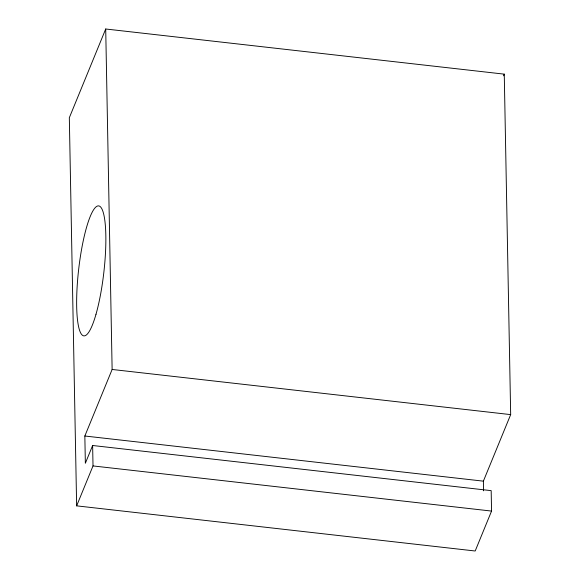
<?xml version="1.0" encoding="UTF-8"?>
<svg xmlns="http://www.w3.org/2000/svg" width="580" height="580" viewBox="0 0 580 580"><rect width="100%" height="100%" fill="white"/><g stroke="black" fill="none" stroke-linecap="round" stroke-linejoin="round"><path stroke-width="0.87" d="M105.712 29L69.325 117.725L76.64 505.854L475.187 551L491.557 511.074L491.173 490.644L92.633 445.498L85.354 463.246L84.84 436.008L112.128 369.467L105.712 29L504.259 74.146L510.675 414.613L483.379 481.153L483.568 490.818M76.64 505.854L93.017 465.928L92.633 445.498M503.571 75.82L504.259 74.146M112.128 369.467L510.675 414.613M84.84 436.008L483.379 481.153M93.017 465.928L491.557 511.074M95.997 314.266A65.417 12.68 -83.5 0 0 100.811 207.219A65.417 12.68 -83.5 0 0 76.915 291.015A65.417 12.68 -83.5 0 0 95.997 314.266"/></g></svg>
